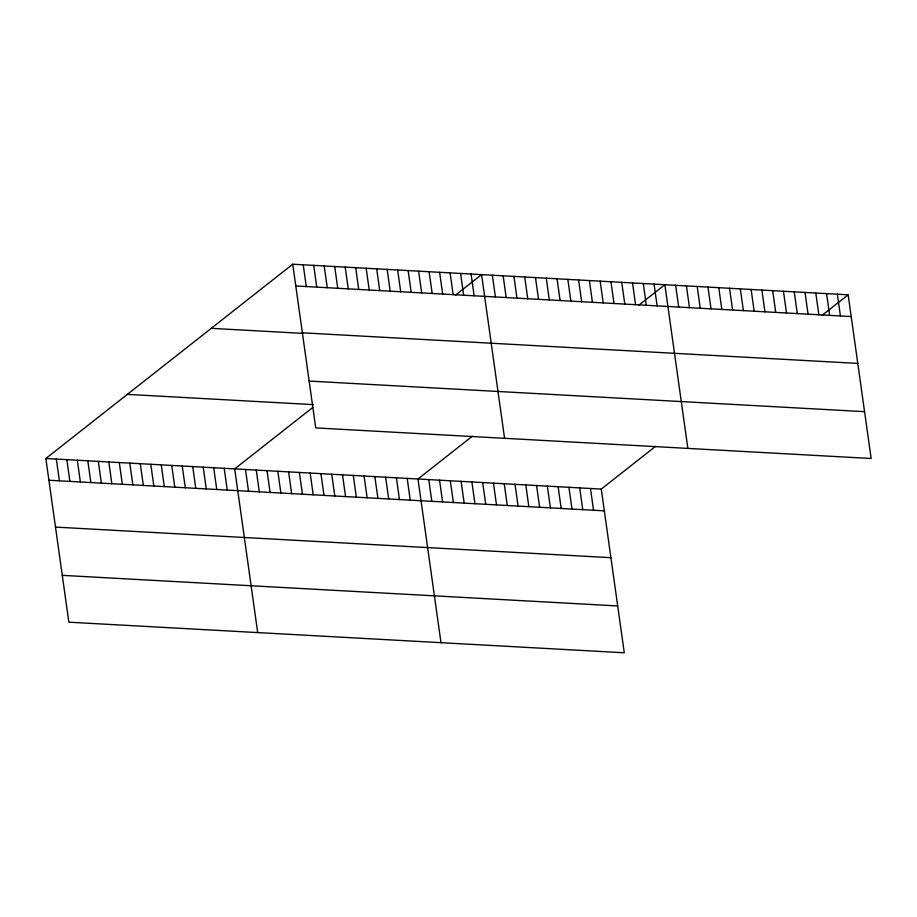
<?xml version="1.0" encoding="UTF-8"?>
<svg xmlns="http://www.w3.org/2000/svg" width="917" height="917" viewBox="0 0 917 917"><rect width="100%" height="100%" fill="white"/><g stroke="black" fill="none" stroke-linecap="round" stroke-linejoin="round"><path stroke-width="1.38" d="M655.575 446.35L601.265 489.093L624.271 652.778L68.855 622.184L45.85 458.5L292.729 264.222L848.145 294.815L871.15 458.5L315.735 427.907L292.729 264.222M312.903 407.354L234.695 468.896L257.7 632.592M455.497 295.136L481.574 274.619L504.579 438.315M472.289 436.251L417.98 478.995L440.985 642.679M638.782 305.235L664.859 284.717L687.865 448.413M822.079 315.333L848.145 294.815M295.79 285.966L851.205 316.56M302.369 332.814L857.785 363.407M211.265 328.332L303.057 333.387M309.155 381.071L864.571 411.664M127.325 394.379L313.534 404.638M45.85 458.5L601.265 489.093M48.91 480.244L604.314 510.838M55.49 527.092L610.905 557.685M62.276 575.349L617.68 605.942M837.359 294.219L840.419 315.964M826.584 293.623L829.633 315.379M815.798 293.027L818.858 314.783M805.023 292.443L808.072 314.187M794.237 291.847L797.297 313.591M783.45 291.251L786.511 312.995M772.676 290.655L775.736 312.41M761.889 290.059L764.95 311.814M751.115 289.463L754.164 311.218M740.328 288.878L743.389 310.622M729.542 288.282L732.603 310.026M718.768 287.686L721.828 309.442M707.981 287.09L711.042 308.846M697.207 286.494L700.256 308.25M686.42 285.909L689.481 307.653M675.646 285.313L678.695 307.057M654.073 284.121L657.134 305.877M643.298 283.525L646.347 305.281M632.512 282.94L635.573 304.685M621.737 282.344L624.786 304.089M610.951 281.748L614.012 303.493M600.165 281.152L603.226 302.908M589.39 280.556L592.439 302.312M578.604 279.972L581.665 301.716M567.829 279.376L570.878 301.12M590.479 488.497L593.54 510.242M557.043 278.779L560.104 300.524M579.704 487.901L582.753 509.646M546.257 278.183L549.317 299.939M568.918 487.305L571.979 509.061M535.482 277.587L538.531 299.343M558.132 486.709L561.193 508.465M524.696 276.991L527.756 298.747M547.357 486.125L550.406 507.869M513.921 276.407L516.97 298.151M536.571 485.529L539.632 507.273M503.135 275.811L506.195 297.555M525.796 484.933L528.845 506.677M492.349 275.215L495.409 296.97M515.01 484.336L518.071 506.092M504.224 483.74L507.284 505.496M471.086 274.045L474.135 295.79M493.449 483.156L496.498 504.9M460.586 273.461L463.647 295.217M482.663 482.56L485.723 504.304M450.098 272.888L453.158 294.632M471.888 481.964L474.937 503.708M439.61 272.315L442.67 294.059M461.102 481.368L464.162 503.124M429.122 271.73L432.171 293.486M450.316 480.772L453.376 502.527M418.622 271.157L421.682 292.901M439.541 480.176L442.602 501.931M408.134 270.572L411.194 292.328M428.755 479.591L431.815 501.335M397.646 269.999L400.695 291.744M387.157 269.415L390.206 291.17M407.194 478.399L410.254 500.155M376.658 268.841L379.718 290.597M396.408 477.803L399.468 499.559M366.17 268.268L369.23 290.013M385.633 477.207L388.693 498.963M355.681 267.684L358.73 289.44M374.847 476.622L377.907 498.367M345.193 267.111L348.242 288.855M334.694 266.526L337.754 288.282M364.072 476.026L367.121 497.771M324.205 265.953L327.266 287.697M353.286 475.43L356.346 497.174M313.717 265.38L316.766 287.124M342.511 474.834L345.56 496.59M303.229 264.795L306.278 286.551M331.725 474.238L334.785 495.994M320.939 473.653L323.999 495.398M310.164 473.057L313.213 494.802M299.378 472.461L302.438 494.206M288.603 471.865L291.652 493.621M277.817 471.269L280.877 493.025M267.03 470.673L270.091 492.429M256.256 470.089L259.305 491.833M245.469 469.493L248.53 491.237M224.195 468.323L227.256 490.068M213.707 467.739L216.767 489.495M203.219 467.166L206.279 488.91M192.73 466.581L195.78 488.337M182.231 466.008L185.291 487.752M171.743 465.435L174.803 487.179M161.254 464.85L164.303 486.606M150.766 464.277L153.815 486.021M140.267 463.693L143.327 485.448M129.778 463.119L132.839 484.864M119.29 462.535L122.339 484.291M108.802 461.962L111.851 483.717M98.302 461.389L101.363 483.133M87.814 460.804L90.875 482.56M77.326 460.231L80.375 481.975M66.838 459.646L69.887 481.402M56.338 459.073L59.399 480.817"/></g></svg>
